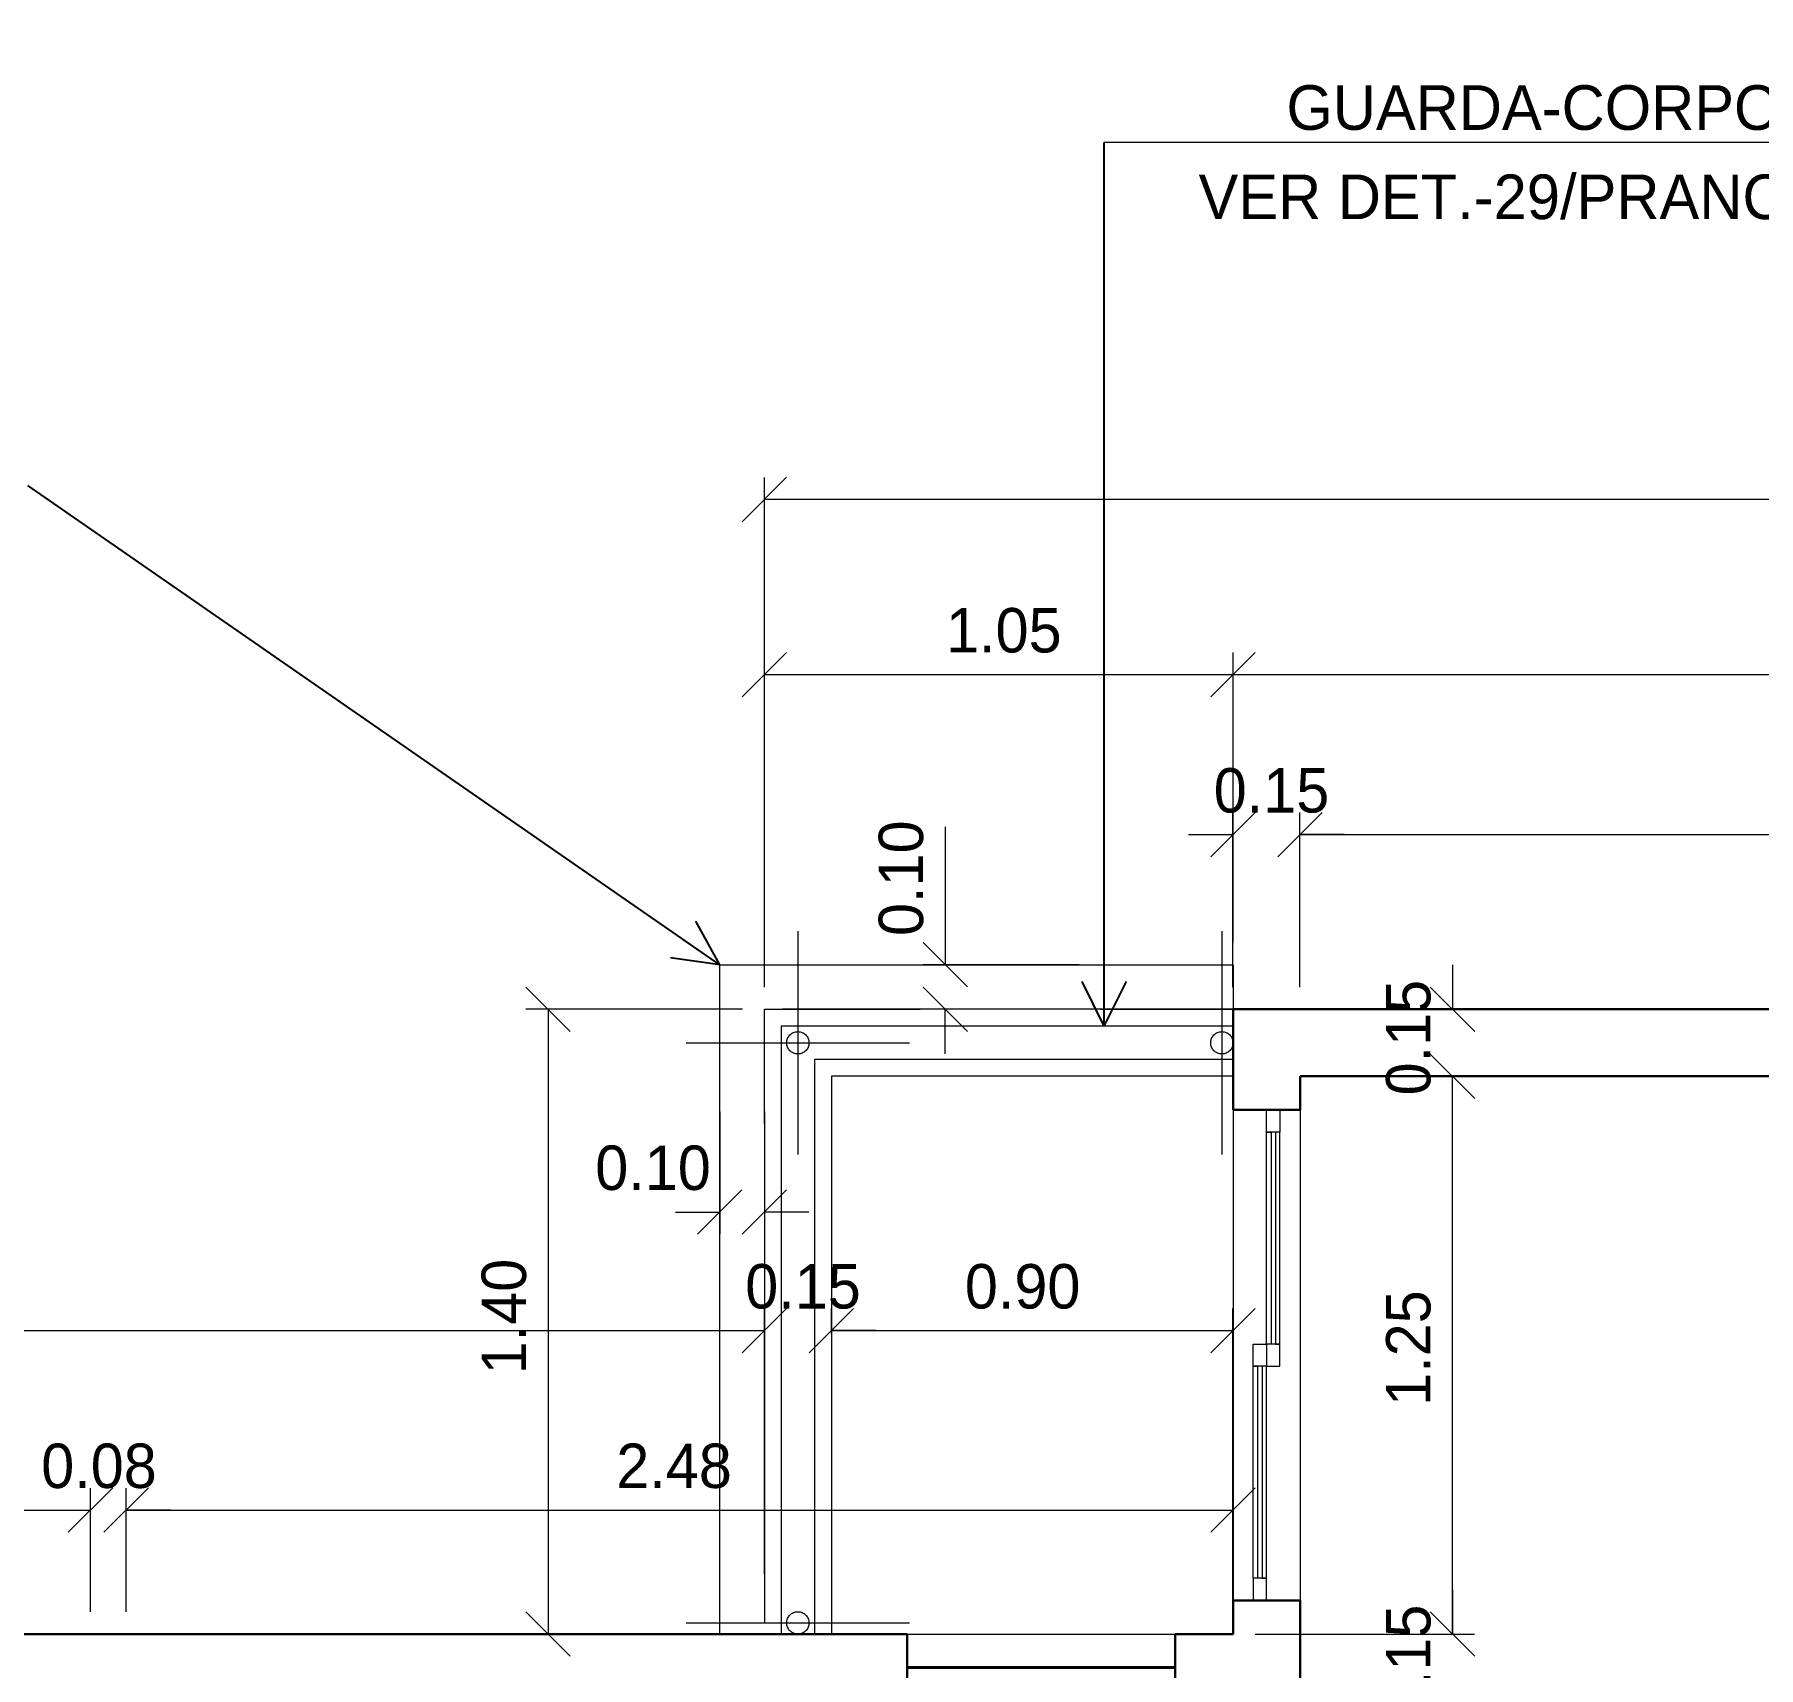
# Model space of a CAD drawing. Header units: metres. Extents: x 2.9 to 62.3, y 8 to 50.1.
# Drawn here: x 12.499 to 16.362, y 41.214 to 44.873 of the extents above; entities that cross this region are included whole.
import ezdxf
from ezdxf.enums import TextEntityAlignment as Align

# ---------------------------------------------------------------- set-up
doc = ezdxf.new("R2010")
doc.units = ezdxf.units.M
doc.header["$MEASUREMENT"] = 0
for name, pattern in [('DGN Style 2', [1.009767, 0.60586, -0.403907]), ('DGN Style 3', [1.413674, 1.009767, -0.403907]), ('DGN Style 4', [1.616637, 0.807814, -0.403907, 0.00101, -0.403907])]:
    doc.linetypes.add(name, pattern=pattern)
doc.layers.get('Defpoints').update_dxf_attribs({"lineweight": 0})
for name, color, linetype, lineweight in [('00-EDIFICACOES TÉRREO', 7, 'Continuous', 0), ('34 - Mobiliário', 7, 'Continuous', 0), ('CORNIJAS_VAR NA PLANTA PTIPO 1', 7, 'Continuous', 0), ('Cotas', 13, 'Continuous', 0), ('Level 1', 7, 'Continuous', 0), ('Level 12', 7, 'Continuous', 0), ('Level 24-1', 7, 'Continuous', 0), ('Level 50', 7, 'Continuous', 0), ('Level 62-1', 7, 'Continuous', 0), ('Level 7', 7, 'Continuous', 0)]:
    doc.layers.add(name, color=color, linetype=linetype, lineweight=lineweight)
doc.styles.add('Style-INTL_ENGINEERING', font='INTL_ENGINEERING.shx')
doc.dimstyles.get("Standard").update_dxf_attribs({"dimtxt": 0.18, "dimasz": 0.18, "dimexe": 0.18, "dimexo": 0.0625, "dimgap": 0.09, "dimtad": 0, "dimtih": 1, "dimtoh": 1, "dimdec": 4, "dimzin": 1, "dimdsep": 46, "dimtxsty": 'Standard', "dimcen": 0, "dimadec": 0, "dimazin": 0, "dimtfac": 1, "dimtdec": 4, "dimtofl": 0, "dimtmove": 0, "dimatfit": 3, "dimfxl": 0, "dimtolj": 1, "dimtzin": 1, "dimarcsym": 0})

# ---------------------------------------------------------------- blocks, each defined once
blk = doc.blocks.new('_Oblique')
at = {"color": 0, "linetype": 'ByBlock', "lineweight": -2}
blk.add_line((0.5, 0.5), (-0.5, -0.5), dxfattribs=at)
blk = doc.blocks.new('*D566')
at = {"layer": 'Cotas', "color": 2, "linetype": 'Continuous', "lineweight": 0}
for p, q in [((10.5245, 41.3385), (10.5245, 41.6163)), ((12.6245, 41.3385), (12.6245, 41.6163)), ((10.5245, 41.5668), (12.6245, 41.5668))]:
    blk.add_line(p, q, dxfattribs=at)
at = {"layer": 'Defpoints'}
for p in [(11.5745, 41.5668), (12.6245, 41.5668), (10.5245, 41.289), (12.6245, 41.289)]:
    blk.add_point(p, dxfattribs=at)
at = {"layer": 'Cotas', "color": 2, "linetype": 'Continuous', "lineweight": 0, "xscale": 0.0995, "yscale": 0.0995, "zscale": 0.0995, "rotation": 180}
blk.add_blockref('_Oblique', (10.5245, 41.5668), dxfattribs=at)
at = {"layer": 'Cotas', "color": 2, "linetype": 'Continuous', "lineweight": 0, "xscale": 0.0995, "yscale": 0.0995, "zscale": 0.0995}
blk.add_blockref('_Oblique', (12.6245, 41.5668), dxfattribs=at)
at = {"layer": 'Cotas', "color": 2, "linetype": 'Continuous', "lineweight": 0, "style": 'Style-INTL_ENGINEERING'}
blk.add_text('2.10', height=0.0995, dxfattribs=at).set_placement((11.4565, 41.6661), align=Align.MIDDLE_LEFT)
blk = doc.blocks.new('*D567')
at = {"layer": 'Cotas', "color": 2, "linetype": 'Continuous', "lineweight": 0}
for p, q in [((12.6245, 41.3385), (12.6245, 41.6163)), ((12.7045, 41.3385), (12.7045, 41.6163)), ((12.525, 41.5668), (12.6245, 41.5668)), ((12.804, 41.5668), (12.7045, 41.5668))]:
    blk.add_line(p, q, dxfattribs=at)
at = {"layer": 'Defpoints'}
for p in [(12.6645, 41.5668), (12.7045, 41.5668), (12.6245, 41.289), (12.7045, 41.289)]:
    blk.add_point(p, dxfattribs=at)
at = {"layer": 'Cotas', "color": 2, "linetype": 'Continuous', "lineweight": 0, "xscale": 0.0995, "yscale": 0.0995, "zscale": 0.0995}
blk.add_blockref('_Oblique', (12.6245, 41.5668), dxfattribs=at)
at = {"layer": 'Cotas', "color": 2, "linetype": 'Continuous', "lineweight": 0, "xscale": 0.0995, "yscale": 0.0995, "zscale": 0.0995, "rotation": 180}
blk.add_blockref('_Oblique', (12.7045, 41.5668), dxfattribs=at)
at = {"layer": 'Cotas', "color": 2, "linetype": 'Continuous', "lineweight": 0, "style": 'Style-INTL_ENGINEERING'}
blk.add_text('0.08', height=0.0995, dxfattribs=at).set_placement((12.5141, 41.6661), align=Align.MIDDLE_LEFT)
blk = doc.blocks.new('*D568')
at = {"layer": 'Cotas', "color": 2, "linetype": 'Continuous', "lineweight": 0}
for p, q in [((12.7045, 41.3385), (12.7045, 41.6163)), ((15.1843, 41.3385), (15.1843, 41.6163)), ((12.7045, 41.5668), (15.1843, 41.5668))]:
    blk.add_line(p, q, dxfattribs=at)
at = {"layer": 'Defpoints'}
for p in [(13.9444, 41.5668), (15.1843, 41.5668), (12.7045, 41.289), (15.1843, 41.289)]:
    blk.add_point(p, dxfattribs=at)
at = {"layer": 'Cotas', "color": 2, "linetype": 'Continuous', "lineweight": 0, "xscale": 0.0995, "yscale": 0.0995, "zscale": 0.0995, "rotation": 180}
blk.add_blockref('_Oblique', (12.7045, 41.5668), dxfattribs=at)
at = {"layer": 'Cotas', "color": 2, "linetype": 'Continuous', "lineweight": 0, "xscale": 0.0995, "yscale": 0.0995, "zscale": 0.0995}
blk.add_blockref('_Oblique', (15.1843, 41.5668), dxfattribs=at)
at = {"layer": 'Cotas', "color": 2, "linetype": 'Continuous', "lineweight": 0, "style": 'Style-INTL_ENGINEERING'}
blk.add_text('2.48', height=0.0995, dxfattribs=at).set_placement((13.8026, 41.6661), align=Align.MIDDLE_LEFT)
blk = doc.blocks.new('*D569')
at = {"layer": 'Cotas', "color": 2, "linetype": 'Continuous', "lineweight": 0}
for p, q in [((15.3343, 42.7385), (15.3343, 43.13)), ((17.8346, 42.7385), (17.8346, 43.13)), ((15.3343, 43.0805), (17.8346, 43.0805))]:
    blk.add_line(p, q, dxfattribs=at)
at = {"layer": 'Defpoints'}
for p in [(16.5844, 43.0805), (17.8346, 43.0805), (15.3343, 42.689), (17.8346, 42.689)]:
    blk.add_point(p, dxfattribs=at)
at = {"layer": 'Cotas', "color": 2, "linetype": 'Continuous', "lineweight": 0, "xscale": 0.0995, "yscale": 0.0995, "zscale": 0.0995, "rotation": 180}
blk.add_blockref('_Oblique', (15.3343, 43.0805), dxfattribs=at)
at = {"layer": 'Cotas', "color": 2, "linetype": 'Continuous', "lineweight": 0, "xscale": 0.0995, "yscale": 0.0995, "zscale": 0.0995}
blk.add_blockref('_Oblique', (17.8346, 43.0805), dxfattribs=at)
at = {"layer": 'Cotas', "color": 2, "linetype": 'Continuous', "lineweight": 0, "style": 'Style-INTL_ENGINEERING'}
blk.add_text('2.50', height=0.0995, dxfattribs=at).set_placement((16.4383, 43.1797), align=Align.MIDDLE_LEFT)
blk = doc.blocks.new('*D311')
at = {"layer": 'Cotas', "color": 2, "linetype": 'Continuous', "lineweight": 0}
for p, q in [((15.1843, 42.7385), (15.1843, 43.13)), ((15.3343, 42.7385), (15.3343, 43.13)), ((15.0848, 43.0805), (15.1843, 43.0805)), ((15.4338, 43.0805), (15.3343, 43.0805))]:
    blk.add_line(p, q, dxfattribs=at)
at = {"layer": 'Defpoints'}
for p in [(15.2593, 43.0805), (15.3343, 43.0805), (15.1843, 42.689), (15.3343, 42.689)]:
    blk.add_point(p, dxfattribs=at)
at = {"layer": 'Cotas', "color": 2, "linetype": 'Continuous', "lineweight": 0, "xscale": 0.0995, "yscale": 0.0995, "zscale": 0.0995}
blk.add_blockref('_Oblique', (15.1843, 43.0805), dxfattribs=at)
at = {"layer": 'Cotas', "color": 2, "linetype": 'Continuous', "lineweight": 0, "xscale": 0.0995, "yscale": 0.0995, "zscale": 0.0995, "rotation": 180}
blk.add_blockref('_Oblique', (15.3343, 43.0805), dxfattribs=at)
at = {"layer": 'Cotas', "color": 2, "linetype": 'Continuous', "lineweight": 0, "style": 'Style-INTL_ENGINEERING'}
blk.add_text('0.15', height=0.0995, dxfattribs=at).set_placement((15.1412, 43.1797), align=Align.MIDDLE_LEFT)
blk = doc.blocks.new('*D573')
at = {"layer": 'Cotas', "color": 2, "linetype": 'Continuous', "lineweight": 0}
for p, q in [((14.2845, 41.9635), (14.2845, 42.0186)), ((14.0351, 41.9691), (14.1346, 41.9691)), ((14.3841, 41.9691), (14.2845, 41.9691)), ((14.1346, 41.9395), (14.1346, 41.9196))]:
    blk.add_line(p, q, dxfattribs=at)
at = {"layer": 'Defpoints'}
for p in [(14.1346, 41.989), (14.2096, 41.9691), (14.2845, 41.9691), (14.2845, 41.914)]:
    blk.add_point(p, dxfattribs=at)
at = {"layer": 'Cotas', "color": 2, "linetype": 'Continuous', "lineweight": 0, "xscale": 0.0995, "yscale": 0.0995, "zscale": 0.0995}
blk.add_blockref('_Oblique', (14.1346, 41.9691), dxfattribs=at)
at = {"layer": 'Cotas', "color": 2, "linetype": 'Continuous', "lineweight": 0, "xscale": 0.0995, "yscale": 0.0995, "zscale": 0.0995, "rotation": 180}
blk.add_blockref('_Oblique', (14.2845, 41.9691), dxfattribs=at)
at = {"layer": 'Cotas', "color": 2, "linetype": 'Continuous', "lineweight": 0, "style": 'Style-INTL_ENGINEERING'}
blk.add_text('0.15', height=0.0995, dxfattribs=at).set_placement((14.0915, 42.0683), align=Align.MIDDLE_LEFT)
blk = doc.blocks.new('*D574')
at = {"layer": 'Cotas', "color": 2, "linetype": 'Continuous', "lineweight": 0}
for p, q in [((14.2845, 41.9635), (14.2845, 42.0186)), ((15.1843, 41.3385), (15.1843, 42.0186)), ((14.2845, 41.9691), (15.1843, 41.9691))]:
    blk.add_line(p, q, dxfattribs=at)
at = {"layer": 'Defpoints'}
for p in [(14.7344, 41.9691), (15.1843, 41.9691), (14.2845, 41.914), (15.1843, 41.289)]:
    blk.add_point(p, dxfattribs=at)
at = {"layer": 'Cotas', "color": 2, "linetype": 'Continuous', "lineweight": 0, "xscale": 0.0995, "yscale": 0.0995, "zscale": 0.0995, "rotation": 180}
blk.add_blockref('_Oblique', (14.2845, 41.9691), dxfattribs=at)
at = {"layer": 'Cotas', "color": 2, "linetype": 'Continuous', "lineweight": 0, "xscale": 0.0995, "yscale": 0.0995, "zscale": 0.0995}
blk.add_blockref('_Oblique', (15.1843, 41.9691), dxfattribs=at)
at = {"layer": 'Cotas', "color": 2, "linetype": 'Continuous', "lineweight": 0, "style": 'Style-INTL_ENGINEERING'}
blk.add_text('0.90', height=0.0995, dxfattribs=at).set_placement((14.5836, 42.0683), align=Align.MIDDLE_LEFT)
blk = doc.blocks.new('*D312')
at = {"layer": 'Cotas', "color": 2, "linetype": 'Continuous', "lineweight": 0}
for p, q in [((10.3745, 41.3385), (10.3745, 42.0186)), ((10.3745, 41.9691), (14.1346, 41.9691)), ((14.1346, 41.9395), (14.1346, 41.9196))]:
    blk.add_line(p, q, dxfattribs=at)
at = {"layer": 'Defpoints'}
for p in [(12.2546, 41.9691), (14.1346, 41.989), (14.1346, 41.9691), (10.3745, 41.289)]:
    blk.add_point(p, dxfattribs=at)
at = {"layer": 'Cotas', "color": 2, "linetype": 'Continuous', "lineweight": 0, "xscale": 0.0995, "yscale": 0.0995, "zscale": 0.0995, "rotation": 180}
blk.add_blockref('_Oblique', (10.3745, 41.9691), dxfattribs=at)
at = {"layer": 'Cotas', "color": 2, "linetype": 'Continuous', "lineweight": 0, "xscale": 0.0995, "yscale": 0.0995, "zscale": 0.0995}
blk.add_blockref('_Oblique', (14.1346, 41.9691), dxfattribs=at)
at = {"layer": 'Cotas', "color": 2, "linetype": 'Continuous', "lineweight": 0, "style": 'Style-INTL_ENGINEERING'}
blk.add_text('3.76', height=0.0995, dxfattribs=at).set_placement((12.11, 42.0683), align=Align.MIDDLE_LEFT)
blk = doc.blocks.new('*D575')
at = {"layer": 'Cotas', "color": 2, "linetype": 'Continuous', "lineweight": 0}
for p, q in [((15.1845, 42.8385), (15.1845, 43.4886)), ((22.9646, 42.7385), (22.9646, 43.4886)), ((15.1845, 43.4391), (22.9646, 43.4391))]:
    blk.add_line(p, q, dxfattribs=at)
at = {"layer": 'Defpoints'}
for p in [(19.0745, 43.4391), (22.9646, 43.4391), (15.1845, 42.789), (22.9646, 42.689)]:
    blk.add_point(p, dxfattribs=at)
at = {"layer": 'Cotas', "color": 2, "linetype": 'Continuous', "lineweight": 0, "xscale": 0.0995, "yscale": 0.0995, "zscale": 0.0995, "rotation": 180}
blk.add_blockref('_Oblique', (15.1845, 43.4391), dxfattribs=at)
at = {"layer": 'Cotas', "color": 2, "linetype": 'Continuous', "lineweight": 0, "xscale": 0.0995, "yscale": 0.0995, "zscale": 0.0995}
blk.add_blockref('_Oblique', (22.9646, 43.4391), dxfattribs=at)
at = {"layer": 'Cotas', "color": 2, "linetype": 'Continuous', "lineweight": 0, "style": 'Style-INTL_ENGINEERING'}
blk.add_text('7.78', height=0.0995, dxfattribs=at).set_placement((18.9328, 43.5384), align=Align.MIDDLE_LEFT)
blk = doc.blocks.new('*D313')
at = {"layer": 'Cotas', "color": 2, "linetype": 'Continuous', "lineweight": 0}
for p, q in [((14.1346, 42.7385), (14.1346, 43.4886)), ((15.1845, 42.8385), (15.1845, 43.4886)), ((14.1346, 43.4391), (15.1845, 43.4391))]:
    blk.add_line(p, q, dxfattribs=at)
at = {"layer": 'Defpoints'}
for p in [(14.6595, 43.4391), (15.1845, 43.4391), (15.1845, 42.789), (14.1346, 42.689)]:
    blk.add_point(p, dxfattribs=at)
at = {"layer": 'Cotas', "color": 2, "linetype": 'Continuous', "lineweight": 0, "xscale": 0.0995, "yscale": 0.0995, "zscale": 0.0995, "rotation": 180}
blk.add_blockref('_Oblique', (14.1346, 43.4391), dxfattribs=at)
at = {"layer": 'Cotas', "color": 2, "linetype": 'Continuous', "lineweight": 0, "xscale": 0.0995, "yscale": 0.0995, "zscale": 0.0995}
blk.add_blockref('_Oblique', (15.1845, 43.4391), dxfattribs=at)
at = {"layer": 'Cotas', "color": 2, "linetype": 'Continuous', "lineweight": 0, "style": 'Style-INTL_ENGINEERING'}
blk.add_text('1.05', height=0.0995, dxfattribs=at).set_placement((14.5415, 43.5384), align=Align.MIDDLE_LEFT)
blk = doc.blocks.new('*D316')
at = {"layer": 'Cotas', "color": 2, "linetype": 'Continuous', "lineweight": 0}
for p, q in [((14.0851, 42.689), (13.6003, 42.689)), ((13.6498, 42.689), (13.6498, 41.289)), ((14.0851, 41.289), (13.6003, 41.289))]:
    blk.add_line(p, q, dxfattribs=at)
at = {"layer": 'Defpoints'}
for p in [(14.1346, 42.689), (13.6498, 41.989), (13.6498, 41.289), (14.1346, 41.289)]:
    blk.add_point(p, dxfattribs=at)
at = {"layer": 'Cotas', "color": 2, "linetype": 'Continuous', "lineweight": 0, "xscale": 0.0995, "yscale": 0.0995, "zscale": 0.0995}
for p, rotation in [((13.6498, 42.689), 90), ((13.6498, 41.289), 270)]:
    blk.add_blockref('_Oblique', p, dxfattribs=dict(at, rotation=rotation))
at = {"layer": 'Cotas', "color": 2, "linetype": 'Continuous', "lineweight": 0, "style": 'Style-INTL_ENGINEERING'}
blk.add_text('1.40', height=0.0995, rotation=90, dxfattribs=at).set_placement((13.5506, 41.871), align=Align.MIDDLE_LEFT)
blk = doc.blocks.new('*D321')
at = {"layer": 'Cotas', "color": 2, "linetype": 'Continuous', "lineweight": 0}
for p, q in [((14.1346, 42.7385), (14.1346, 43.8809)), ((27.2738, 43.4886), (27.2738, 43.8809)), ((27.2738, 43.8314), (14.1346, 43.8314))]:
    blk.add_line(p, q, dxfattribs=at)
at = {"layer": 'Defpoints'}
for p in [(14.1346, 43.8314), (20.7042, 43.8314), (27.2738, 43.4391), (14.1346, 42.689)]:
    blk.add_point(p, dxfattribs=at)
at = {"layer": 'Cotas', "color": 2, "linetype": 'Continuous', "lineweight": 0, "xscale": 0.0995, "yscale": 0.0995, "zscale": 0.0995, "rotation": 180}
blk.add_blockref('_Oblique', (14.1346, 43.8314), dxfattribs=at)
at = {"layer": 'Cotas', "color": 2, "linetype": 'Continuous', "lineweight": 0, "xscale": 0.0995, "yscale": 0.0995, "zscale": 0.0995}
blk.add_blockref('_Oblique', (27.2738, 43.8314), dxfattribs=at)
at = {"layer": 'Cotas', "color": 2, "linetype": 'Continuous', "lineweight": 0, "style": 'Style-INTL_ENGINEERING'}
blk.add_text('13.14', height=0.0995, dxfattribs=at).set_placement((20.5739, 43.9306), align=Align.MIDDLE_LEFT)
blk = doc.blocks.new('*D610')
at = {"layer": 'Cotas', "color": 2, "linetype": 'Continuous', "lineweight": 0}
for p, q in [((15.6763, 41.3885), (15.6763, 41.289)), ((15.234, 41.289), (15.7258, 41.289)), ((15.304, 41.139), (15.7258, 41.139)), ((15.6763, 41.0395), (15.6763, 41.139))]:
    blk.add_line(p, q, dxfattribs=at)
at = {"layer": 'Defpoints'}
for p in [(15.1845, 41.289), (15.6763, 41.289), (15.6763, 41.214), (15.2545, 41.139)]:
    blk.add_point(p, dxfattribs=at)
at = {"layer": 'Cotas', "color": 2, "linetype": 'Continuous', "lineweight": 0, "xscale": 0.0995, "yscale": 0.0995, "zscale": 0.0995}
for p, rotation in [((15.6763, 41.289), 270), ((15.6763, 41.139), 90)]:
    blk.add_blockref('_Oblique', p, dxfattribs=dict(at, rotation=rotation))
at = {"layer": 'Cotas', "color": 2, "linetype": 'Continuous', "lineweight": 0, "style": 'Style-INTL_ENGINEERING'}
blk.add_text('0.15', height=0.0995, rotation=90, dxfattribs=at).set_placement((15.5771, 41.096), align=Align.MIDDLE_LEFT)
blk = doc.blocks.new('*D611')
at = {"layer": 'Cotas', "color": 2, "linetype": 'Continuous', "lineweight": 0}
for p, q in [((15.3841, 42.539), (15.7258, 42.539)), ((15.6763, 41.289), (15.6763, 42.539)), ((15.234, 41.289), (15.7258, 41.289))]:
    blk.add_line(p, q, dxfattribs=at)
at = {"layer": 'Defpoints'}
for p in [(15.3346, 42.539), (15.6763, 42.539), (15.6763, 41.914), (15.1845, 41.289)]:
    blk.add_point(p, dxfattribs=at)
at = {"layer": 'Cotas', "color": 2, "linetype": 'Continuous', "lineweight": 0, "xscale": 0.0995, "yscale": 0.0995, "zscale": 0.0995}
for p, rotation in [((15.6763, 42.539), 90), ((15.6763, 41.289), 270)]:
    blk.add_blockref('_Oblique', p, dxfattribs=dict(at, rotation=rotation))
at = {"layer": 'Cotas', "color": 2, "linetype": 'Continuous', "lineweight": 0, "style": 'Style-INTL_ENGINEERING'}
blk.add_text('1.25', height=0.0995, rotation=90, dxfattribs=at).set_placement((15.5771, 41.8003), align=Align.MIDDLE_LEFT)
blk = doc.blocks.new('*D612')
at = {"layer": 'Cotas', "color": 2, "linetype": 'Continuous', "lineweight": 0}
for p, q in [((15.6763, 42.7885), (15.6763, 42.689)), ((15.234, 42.689), (15.7258, 42.689)), ((15.3841, 42.539), (15.7258, 42.539)), ((15.6763, 42.4395), (15.6763, 42.539))]:
    blk.add_line(p, q, dxfattribs=at)
at = {"layer": 'Defpoints'}
for p in [(15.1845, 42.689), (15.6763, 42.689), (15.6763, 42.614), (15.3346, 42.539)]:
    blk.add_point(p, dxfattribs=at)
at = {"layer": 'Cotas', "color": 2, "linetype": 'Continuous', "lineweight": 0, "xscale": 0.0995, "yscale": 0.0995, "zscale": 0.0995}
for p, rotation in [((15.6763, 42.689), 270), ((15.6763, 42.539), 90)]:
    blk.add_blockref('_Oblique', p, dxfattribs=dict(at, rotation=rotation))
at = {"layer": 'Cotas', "color": 2, "linetype": 'Continuous', "lineweight": 0, "style": 'Style-INTL_ENGINEERING'}
blk.add_text('0.15', height=0.0995, rotation=90, dxfattribs=at).set_placement((15.5771, 42.496), align=Align.MIDDLE_LEFT)
blk = doc.blocks.new('TerminatorOpen')
at = {"color": 0, "linetype": 'ByBlock', "lineweight": -2}
for q in [(-1, 0.5), (-1, 0), (-1, -0.5)]:
    blk.add_line((0, 0), q, dxfattribs=at)
blk = doc.blocks.new('*D353')
at = {"layer": 'Cotas', "color": 2, "linetype": 'Continuous', "lineweight": 0}
for p, q in [((14.0345, 42.4589), (14.0345, 42.1853)), ((14.1346, 42.4589), (14.1346, 42.1853)), ((13.9351, 42.2348), (14.0345, 42.2348)), ((14.234, 42.2348), (14.1346, 42.2348))]:
    blk.add_line(p, q, dxfattribs=at)
at = {"layer": 'Defpoints'}
for p in [(14.0345, 42.5084), (14.1346, 42.5084), (13.8779, 42.2348), (14.1346, 42.2348)]:
    blk.add_point(p, dxfattribs=at)
at = {"layer": 'Cotas', "color": 2, "linetype": 'Continuous', "lineweight": 0, "xscale": 0.0995, "yscale": 0.0995, "zscale": 0.0995}
blk.add_blockref('_Oblique', (14.0345, 42.2348), dxfattribs=at)
at = {"layer": 'Cotas', "color": 2, "linetype": 'Continuous', "lineweight": 0, "xscale": 0.0995, "yscale": 0.0995, "zscale": 0.0995, "rotation": 180}
blk.add_blockref('_Oblique', (14.1346, 42.2348), dxfattribs=at)
at = {"layer": 'Cotas', "color": 2, "linetype": 'Continuous', "lineweight": 0, "style": 'Style-INTL_ENGINEERING'}
blk.add_text('0.10', height=0.0995, dxfattribs=at).set_placement((13.7555, 42.334), align=Align.MIDDLE_LEFT)
blk = doc.blocks.new('*D354')
at = {"layer": 'Cotas', "color": 2, "linetype": 'Continuous', "lineweight": 0}
for p, q in [((14.5397, 43.0981), (14.5397, 42.789)), ((14.8399, 42.789), (14.4902, 42.789)), ((14.8399, 42.689), (14.4902, 42.689)), ((14.5397, 42.5895), (14.5397, 42.689))]:
    blk.add_line(p, q, dxfattribs=at)
at = {"layer": 'Defpoints'}
for p in [(14.5397, 42.9757), (14.8894, 42.789), (14.5397, 42.689), (14.8894, 42.689)]:
    blk.add_point(p, dxfattribs=at)
at = {"layer": 'Cotas', "color": 2, "linetype": 'Continuous', "lineweight": 0, "xscale": 0.0995, "yscale": 0.0995, "zscale": 0.0995}
for p, rotation in [((14.5397, 42.789), 270), ((14.5397, 42.689), 90)]:
    blk.add_blockref('_Oblique', p, dxfattribs=dict(at, rotation=rotation))
at = {"layer": 'Cotas', "color": 2, "linetype": 'Continuous', "lineweight": 0, "style": 'Style-INTL_ENGINEERING'}
blk.add_text('0.10', height=0.0995, rotation=90, dxfattribs=at).set_placement((14.4404, 42.8533), align=Align.MIDDLE_LEFT)
blk = doc.blocks.new('J140B1')
at = {"layer": '34 - Mobiliário', "color": 7, "linetype": 'Continuous', "lineweight": 40}
blk.add_line((0, 0.075), (0.6, 0.075), dxfattribs=at)
at = {"layer": 'CORNIJAS_VAR NA PLANTA PTIPO 1', "color": 7, "linetype": 'Continuous', "lineweight": 30}
for p, q in [((0, 0), (0, 0.15)), ((0.6, 0), (0.6, 0.15))]:
    blk.add_line(p, q, dxfattribs=at)
at = {"layer": 'CORNIJAS_VAR NA PLANTA PTIPO 1', "color": 7, "linetype": 'Continuous', "lineweight": 0}
for p, q in [((0, 0.15), (0.6, 0.15)), ((0, 0), (0.6, 0))]:
    blk.add_line(p, q, dxfattribs=at)
blk = doc.blocks.new('*U75')
at = {"layer": '00-EDIFICACOES TÉRREO', "color": 7, "linetype": 'Continuous', "lineweight": 13, "flags": 128}
for points in [[(-0.03002, 0.54999), (-0.03002, 0.5), (-0.00004, 0.49999), (-0.00002, 0.54998)], [(-0.03, 0.02499), (-0.03002, 0.5), (-0.02002, 0.5), (-0.01998, 0.025)], [(-0.01004, 0.5), (-0.01, 0.02498), (0, 0.02501), (-0.00004, 0.49999)], [(-0.03, -0.02499), (-0.03, 0.02499), (0, 0.02501), (0, -0.025)], [(-0.00002, 0.02497), (-0.00004, -0.02501), (0.02996, -0.02501), (0.02996, 0.02498)], [(0, -0.50002), (-0.00004, -0.02501), (0.01, -0.02499), (0.00998, -0.5)], [(0.01996, -0.02502), (0.01998, -0.50002), (0.02998, -0.50001), (0.02996, -0.02501)], [(0, -0.55001), (0, -0.50002), (0.02998, -0.50001), (0.02998, -0.55002)]]:
    blk.add_lwpolyline(points, close=True, dxfattribs=at)
at = {"layer": 'CORNIJAS_VAR NA PLANTA PTIPO 1', "color": 7, "linetype": 'Continuous', "lineweight": 0}
for p, q in [((-0.07506, 0.55), (-0.07502, -0.55002)), ((0.07502, 0.55001), (0.07506, -0.55001))]:
    blk.add_line(p, q, dxfattribs=at)
at = {"layer": 'CORNIJAS_VAR NA PLANTA PTIPO 1', "color": 7, "linetype": 'Continuous', "lineweight": 30, "flags": 128}
for points in [[(-0.07506, 0.55), (0.07502, 0.55001)], [(-0.07504, -0.55001), (0.07504, -0.55001)]]:
    blk.add_lwpolyline(points, dxfattribs=at)
blk = doc.blocks.new('*U194')
at = {"layer": 'Level 1', "color": 3, "linetype": 'DGN Style 4', "lineweight": 0}
for p, q in [((0, 0.25), (0, -0.25)), ((0.25, 0), (-0.25, 0))]:
    blk.add_line(p, q, dxfattribs=at)
at = {"layer": 'Level 50', "color": 190, "linetype": 'DGN Style 2', "lineweight": 0, "extrusion": (0, 0, -1)}
blk.add_circle((0, 0), 0.025, dxfattribs=at)
blk = doc.blocks.new('*U195')
at = {"layer": 'Level 1', "color": 3, "linetype": 'DGN Style 4', "lineweight": 0}
blk.add_line((0, 0.25), (0, -0.25), dxfattribs=at)
at = {"layer": 'Level 50', "color": 190, "linetype": 'DGN Style 2', "lineweight": 0, "extrusion": (0, 0, -1)}
blk.add_circle((0, 0), 0.025, dxfattribs=at)
blk = doc.blocks.new('*U196')
at = {"layer": 'Level 1', "color": 3, "linetype": 'DGN Style 4', "lineweight": 0}
blk.add_line((0.25, 0), (-0.25, 0), dxfattribs=at)
at = {"layer": 'Level 50', "color": 190, "linetype": 'DGN Style 2', "lineweight": 0, "extrusion": (0, 0, -1)}
blk.add_circle((0, 0), 0.025, dxfattribs=at)
blk = doc.blocks.new('*U173')
at = {"layer": 'CORNIJAS_VAR NA PLANTA PTIPO 1', "color": 7, "linetype": 'Continuous', "lineweight": 13, "flags": 128}
blk.add_lwpolyline([(-16.4653, 3.49), (-16.4653, 4.99), (-15.3153, 4.99), (-15.3153, 4.89)], dxfattribs=at)
at = {"layer": 'Level 50', "color": 190, "linetype": 'Continuous', "lineweight": 13, "flags": 128}
for points in [[(-15.3153, 4.8525), (-16.3278, 4.8525), (-16.3278, 3.49)], [(-15.3153, 4.7775), (-16.2528, 4.7775), (-16.2528, 3.49)]]:
    blk.add_lwpolyline(points, dxfattribs=at)
at = {"layer": 'Level 7', "color": 7, "linetype": 'DGN Style 3', "lineweight": 13, "flags": 128}
blk.add_lwpolyline([(-15.3153, 4.89), (-16.3653, 4.89), (-16.3653, 3.49)], dxfattribs=at)
at = {"layer": 'Level 7', "color": 7, "linetype": 'Continuous', "lineweight": 13, "flags": 128}
blk.add_lwpolyline([(-15.3153, 4.74), (-16.2153, 4.74), (-16.2153, 3.49)], dxfattribs=at)
at = {"layer": 'Level 50', "color": 190, "linetype": 'DGN Style 2', "lineweight": 0, "extrusion": (0, 0, -1)}
for name, p in [('*U194', (16.2903, 4.815)), ('*U195', (15.3403, 4.815)), ('*U196', (16.2903, 3.515))]:
    blk.add_blockref(name, p, dxfattribs=at)

msp = doc.modelspace()

# ---------------------------------------------------------------- linework, layer by layer
at = {"layer": 'CORNIJAS_VAR NA PLANTA PTIPO 1', "color": 7, "linetype": 'Continuous', "lineweight": 30}
for p, q in [((17.9845, 42.689), (15.1845, 42.689)), ((15.1845, 42.4641), (15.1845, 42.689)), ((17.8346, 42.539), (15.3346, 42.539)), ((15.3346, 42.464), (15.3346, 42.539)), ((15.1845, 41.289), (15.1845, 41.364)), ((15.3346, 39.489), (15.3346, 41.364)), ((14.4545, 41.289), (10.3745, 41.289)), ((15.1845, 41.289), (15.0545, 41.289))]:
    msp.add_line(p, q, dxfattribs=at)
at = {"layer": 'Level 12', "color": 2, "linetype": 'Continuous', "lineweight": 13}
msp.add_line((16.944, 44.6317), (14.896, 44.6317), dxfattribs=at)
at = {"layer": 'Level 24-1', "color": 7, "linetype": 'DGN Style 2', "lineweight": 0, "flags": 128}
msp.add_lwpolyline([(33.7253, 41.9391), (38.0346, 41.939), (38.0346, 42.689), (46.8646, 42.689), (46.8646, 41.289), (50.6245, 41.289), (50.6245, 34.579), (49.9246, 34.579), (49.9246, 34.079), (49.3745, 33.529), (39.8467, 33.529), (39.2267, 32.909), (31.9114, 32.909), (31.6938, 33.1263), (29.3053, 33.1263), (29.0877, 32.909), (21.7724, 32.909), (21.1524, 33.529), (11.6245, 33.529), (11.0746, 34.079), (11.0746, 34.579), (10.3745, 34.579), (10.3745, 41.289), (14.1346, 41.289), (14.1346, 42.689), (22.9645, 42.689), (22.9645, 41.939), (27.2738, 41.939), (27.2738, 46.7246), (33.7241, 46.7246), (33.7253, 41.9391)], dxfattribs=at)

# ---------------------------------------------------------------- block references
at = {"layer": 'CORNIJAS_VAR NA PLANTA PTIPO 1', "color": 7, "linetype": 'Continuous', "lineweight": 0, "extrusion": (0, 0, -1)}
msp.add_blockref('*U75', (-15.2596, 41.914), dxfattribs=at)
at = {"layer": 'CORNIJAS_VAR NA PLANTA PTIPO 1', "color": 7, "linetype": 'Continuous', "lineweight": 30, "xscale": 0.9999953433792164, "yscale": -0.9999953433792164}
msp.add_blockref('J140B1', (14.4545, 41.289), dxfattribs=at)
at = {"layer": 'Level 62-1', "color": 7, "linetype": 'Continuous', "lineweight": 13}
msp.add_blockref('*U173', (30.4998, 37.799), dxfattribs=at)

# ---------------------------------------------------------------- texts
at = {"layer": 'Level 12', "color": 2, "linetype": 'Continuous', "lineweight": 13, "insert": (15.9543, 44.609), "char_height": 0.099999, "attachment_point": 5, "line_spacing_factor": 1.200006, "style": 'Style-INTL_ENGINEERING'}
msp.add_mtext('GUARDA-CORPO-08\\PVER DET.-29/PRANCHA-17\\P', dxfattribs=at)

# ---------------------------------------------------------------- dimensions: what is measured, and where the dimension line sits
at = {"layer": 'Cotas', "color": 2, "linetype": 'Continuous', "lineweight": 0}
for base, p1, p2, angle, picture, middle in [((14.1346, 43.8314), (27.2738, 43.4391), (14.1346, 42.689), 180, '*D321', (20.7042, 43.8314)), ((13.6498, 41.289), (14.1346, 42.689), (14.1346, 41.289), 270, '*D316', (13.6498, 41.989)), ((15.6763, 42.539), (15.1845, 41.289), (15.3346, 42.539), 90, '*D611', (15.6763, 41.914))]:
    dim = msp.add_linear_dim(base=base, p1=p1, p2=p2, angle=angle, dimstyle='Standard', override={"dimtxt": 0.0995, "dimasz": 0.0995, "dimexe": 0.0495, "dimexo": 0.0495, "dimgap": 0.0495, "dimtad": 1, "dimtih": 0, "dimtoh": 0, "dimdec": 2, "dimzin": 3, "dimtxsty": 'Style-INTL_ENGINEERING', "dimblk": 'Oblique', "dimclre": 2, "dimtdec": 2, "dimatfit": 1, "dimtolj": 0, "dimtzin": 3, "dimlwe": 0}, dxfattribs=at)
    dim.commit()
    dim.dimension.update_dxf_attribs({"geometry": picture, "text_midpoint": middle})
for base, p1, p2, picture, middle in [((15.1845, 43.4391), (14.1346, 42.689), (15.1845, 42.789), '*D313', (14.6595, 43.4391)), ((22.9645, 43.4391), (15.1845, 42.789), (22.9645, 42.689), '*D575', (19.0745, 43.4391)), ((17.8346, 43.0805), (15.3343, 42.689), (17.8346, 42.689), '*D569', (16.5844, 43.0805)), ((14.1346, 41.9691), (10.3745, 41.289), (14.1346, 41.989), '*D312', (12.2546, 41.9691)), ((15.1843, 41.9691), (14.2845, 41.914), (15.1843, 41.289), '*D574', (14.7344, 41.9691)), ((12.6245, 41.5668), (10.5245, 41.289), (12.6245, 41.289), '*D566', (11.5745, 41.5668)), ((15.1843, 41.5668), (12.7045, 41.289), (15.1843, 41.289), '*D568', (13.9444, 41.5668))]:
    dim = msp.add_linear_dim(base=base, p1=p1, p2=p2, dimstyle='Standard', override={"dimtxt": 0.0995, "dimasz": 0.0995, "dimexe": 0.0495, "dimexo": 0.0495, "dimgap": 0.0495, "dimtad": 1, "dimtih": 0, "dimtoh": 0, "dimdec": 2, "dimzin": 3, "dimtxsty": 'Style-INTL_ENGINEERING', "dimblk": 'Oblique', "dimclre": 2, "dimtdec": 2, "dimatfit": 1, "dimfrac": 2, "dimtolj": 0, "dimtzin": 3, "dimlwe": 0}, dxfattribs=at)
    dim.commit()
    dim.dimension.update_dxf_attribs({"geometry": picture, "text_midpoint": middle})
for base, p1, p2, picture, middle in [((15.3343, 43.0805), (15.1843, 42.689), (15.3343, 42.689), '*D311', (15.2593, 43.0805)), ((14.1346, 42.2348), (14.0345, 42.5084), (14.1346, 42.5084), '*D353', (13.8779, 42.2348)), ((14.2845, 41.9691), (14.1346, 41.989), (14.2845, 41.914), '*D573', (14.2096, 41.9691)), ((12.7045, 41.5668), (12.6245, 41.289), (12.7045, 41.289), '*D567', (12.6645, 41.5668))]:
    dim = msp.add_linear_dim(base=base, p1=p1, p2=p2, dimstyle='Standard', override={"dimtxt": 0.0995, "dimasz": 0.0995, "dimexe": 0.0495, "dimexo": 0.0495, "dimgap": 0.0495, "dimtad": 1, "dimtih": 0, "dimtoh": 0, "dimdec": 2, "dimzin": 3, "dimtxsty": 'Style-INTL_ENGINEERING', "dimblk": 'Oblique', "dimclre": 2, "dimtdec": 2, "dimatfit": 1, "dimfrac": 2, "dimtolj": 0, "dimtzin": 3, "dimlwe": 0}, dxfattribs=at)
    dim.commit()
    dim.dimension.update_dxf_attribs({"geometry": picture, "text_midpoint": middle, "dimtype": 160})
for base, p1, p2, angle, override, picture, middle in [((14.5397, 42.689), (14.8894, 42.789), (14.8894, 42.689), 270, {"dimtxt": 0.0995, "dimasz": 0.0995, "dimexe": 0.0495, "dimexo": 0.0495, "dimgap": 0.0495, "dimtad": 1, "dimtih": 0, "dimtoh": 0, "dimdec": 2, "dimzin": 3, "dimtxsty": 'Style-INTL_ENGINEERING', "dimblk": 'Oblique', "dimclre": 2, "dimtdec": 2, "dimatfit": 1, "dimfrac": 2, "dimtolj": 0, "dimtzin": 3, "dimlwe": 0}, '*D354', (14.5397, 42.9757)), ((15.6763, 42.689), (15.3346, 42.539), (15.1845, 42.689), 90, {"dimtxt": 0.0995, "dimasz": 0.0995, "dimexe": 0.0495, "dimexo": 0.0495, "dimgap": 0.0495, "dimtad": 1, "dimtih": 0, "dimtoh": 0, "dimdec": 2, "dimzin": 3, "dimtxsty": 'Style-INTL_ENGINEERING', "dimblk": 'Oblique', "dimclre": 2, "dimtdec": 2, "dimatfit": 1, "dimtolj": 0, "dimtzin": 3, "dimlwe": 0}, '*D612', (15.6763, 42.614)), ((15.6763, 41.289), (15.2545, 41.139), (15.1845, 41.289), 90, {"dimtxt": 0.0995, "dimasz": 0.0995, "dimexe": 0.0495, "dimexo": 0.0495, "dimgap": 0.0495, "dimtad": 1, "dimtih": 0, "dimtoh": 0, "dimdec": 2, "dimzin": 3, "dimtxsty": 'Style-INTL_ENGINEERING', "dimblk": 'Oblique', "dimclre": 2, "dimtdec": 2, "dimatfit": 1, "dimtolj": 0, "dimtzin": 3, "dimlwe": 0}, '*D610', (15.6763, 41.214))]:
    dim = msp.add_linear_dim(base=base, p1=p1, p2=p2, angle=angle, dimstyle='Standard', override=override, dxfattribs=at)
    dim.commit()
    dim.dimension.update_dxf_attribs({"geometry": picture, "text_midpoint": middle, "dimtype": 160})

# ---------------------------------------------------------------- leaders
at = {"layer": 'Level 12', "color": 2, "linetype": 'Continuous', "lineweight": 13}
for points in [[(14.896, 42.6515), (14.896, 44.6317)], [(14.0345, 42.789), (12.484, 43.8625)]]:
    msp.add_leader(points, dimstyle='Standard', override={"dimtxt": 0.0995, "dimasz": 0.0995, "dimgap": 0, "dimtad": 1, "dimtxsty": 'Style-INTL_ENGINEERING', "dimldrblk": 'TerminatorOpen'}, dxfattribs=at)

doc.saveas('drawing.dxf')
